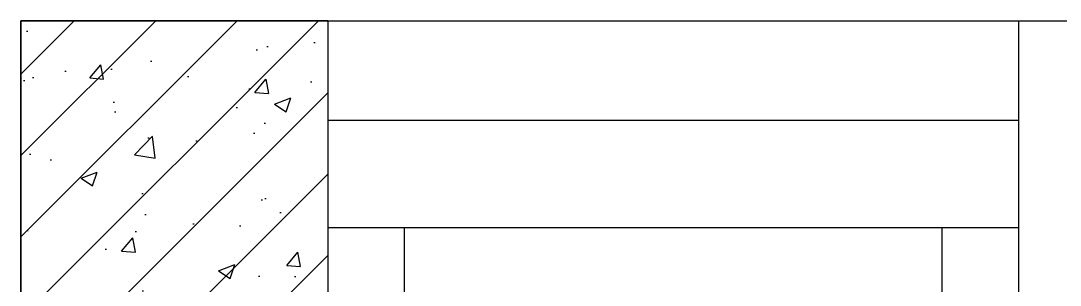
# Model space of a CAD drawing. Header units: millimetres. Extents: x -297 to 39764, y -29258 to 20315.
# Drawn here: x 6478 to 7155, y 9840 to 10013 of the extents above; entities that cross this region are included whole.
import ezdxf

# ---------------------------------------------------------------- set-up
doc = ezdxf.new("R2010")
doc.units = ezdxf.units.MM
for name, color, linetype in [('.P-装饰轮廓', 180, 'Continuous'), ('.PF-窗台面', 43, 'Continuous'), ('A-Wall', 2, 'Continuous'), ('WINDOW', 4, 'Continuous')]:
    doc.layers.add(name, color=color, linetype=linetype)

msp = doc.modelspace()

# ---------------------------------------------------------------- hatches: boundary and pattern name
at = {"layer": 'A-Wall'}
h = msp.add_hatch(dxfattribs=at)
h.set_pattern_fill('钢筋混凝土', color=250, scale=15, pattern_type=2)
h.set_pattern_definition([(45, (0, 0), (-26.5165, 26.5165), []), (50, (0, 0), (107.589, -9.4128), [11.25, -123.75]), (355, (0, 0), (-20.8127, 112.8288), [9, -99]), (100.4514, (8.97, -0.78), (86.7764, 103.4159), [9.561, -105.1713]), (46.1842, (0, 30), (160.0862, -24.8279), [16.875, -185.625]), (96.6356, (13.34, 27.93), (140.1994, 146.1177), [14.3415, -157.757]), (351.1842, (0, 30), (140.1993, 146.1178), [13.5, -148.5]), (21, (15, 22.5), (89.53606, -60.39283), [11.25, -123.75]), (326, (15, 22.5), (36.4973, 108.7725), [9, -99]), (71.4514, (22.46, 17.47), (126.0334, 48.3796), [9.561, -105.1713]), (37.5, (0, 0), (1.82398, 49.93408), [0, -97.8, 0, -100.5, 0, -99.375]), (7.5, (0, 0), (39.46043, 59.16176), [0, -57.3, 0, -95.55, 0, -37.875]), (327.5, (-33.45, 0), (80.07337, -3.38323), [0, -37.5, 0, -117, 0, -155.25]), (317.5, (-48.45, 0), (87.47793, 15.01575), [0, -48.75, 0, -77.7, 0, -110.25])])
h.paths.add_polyline_path([(6677.51, 7962.51), (6477.51, 7962.51), (6477.51, 10012.51), (6677.51, 10012.51)])

# ---------------------------------------------------------------- linework, layer by layer
at = {"layer": '.P-装饰轮廓'}
for p, q in [((6727.51, 9782.51, 0), (6727.51, 9877.51, 0)), ((7077.51, 9877.51, 0), (7077.51, 9782.51, 0))]:
    msp.add_line(p, q, dxfattribs=at)
at = {"layer": '.PF-窗台面', "ltscale": 0.5, "elevation": 0}
msp.add_lwpolyline([(7077.54, 9877.79), (7077.51, 9782.8), (7117.51, 9782.8), (7117.51, 9762.8), (6707.51, 9762.51), (6707.51, 9782.51), (6727.51, 9782.51), (6727.47, 9877.79)], dxfattribs=at)
msp.add_lwpolyline([(7077.54, 9877.79), (7077.51, 9782.8), (7117.51, 9782.8), (7117.51, 9762.8), (6707.51, 9762.51), (6707.51, 9782.51), (6727.51, 9782.51), (6727.47, 9877.79)], dxfattribs=at)
at = {"layer": 'A-Wall', "color": 7}
for p, q in [((6677.51, 10012.51, 0), (6477.51, 10012.51, 0)), ((6477.51, 10012.51, 0), (6477.51, 2512.51, 0)), ((6677.51, 10012.51, 0), (6677.51, 8062.51, 0)), ((7127.51, 9812.51, 0), (7127.51, 10012.51, 0)), ((7127.51, 10012.51, 0), (7277.51, 10012.51, 0))]:
    msp.add_line(p, q, dxfattribs=at)
at = {"layer": 'A-Wall', "color": 7, "elevation": 0}
msp.add_lwpolyline([(6677.51, 7962.51), (6477.51, 7962.51), (6477.51, 10012.51), (6677.51, 10012.51)], close=True, dxfattribs=at)
at = {"layer": 'WINDOW', "extrusion": (0, 0, -1)}
for p, q in [((6677.51, 10012.51, 0), (7127.51, 10012.51, 0)), ((7127.51, 9947.51, 0), (6677.51, 9947.51, 0)), ((7127.51, 9877.51, 0), (6677.51, 9877.51, 0))]:
    msp.add_line(p, q, dxfattribs=at)

doc.saveas('drawing.dxf')
